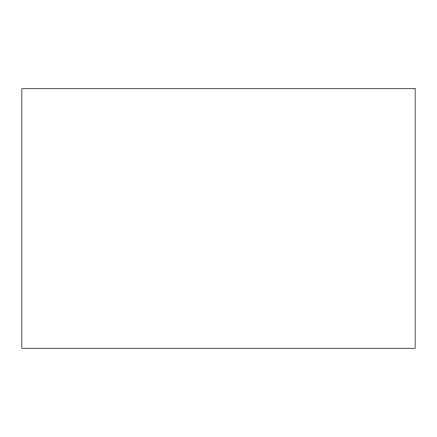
<?xml version="1.0" encoding="UTF-8"?>
<svg xmlns="http://www.w3.org/2000/svg" width="437" height="437" viewBox="0 0 437 437"><rect width="100%" height="100%" fill="white"/><g stroke="black" fill="none" stroke-linecap="round" stroke-linejoin="round"><path stroke-width="0.66" d="M415.15 88.744L21.85 88.744L21.85 348.256L415.15 348.256L415.15 88.744"/></g></svg>
